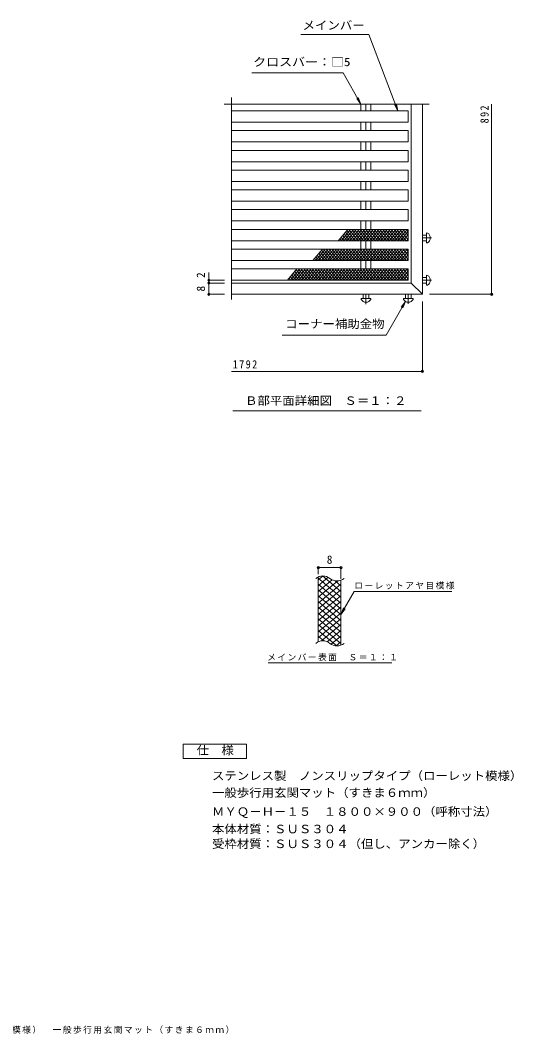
# Model space of a CAD drawing. Units: millimetres on the paper, enlarged 5 times, with parts at other scales. Extents: x -951 to 1099, y -967 to 875.
# Drawn here: x 225 to 1099, y -946 to 849 of the extents above; entities that cross this region are included whole.
import ezdxf
from ezdxf.enums import TextEntityAlignment as Align

# ---------------------------------------------------------------- set-up
doc = ezdxf.new("R2010")
doc.units = ezdxf.units.MM
doc.header["$LTSCALE"] = 5
doc.header["$PDMODE"] = 32
doc.header["$PDSIZE"] = 4
doc.linetypes.add('CHAIN1', pattern=[8, 5, -1, 1, -1])
for name, color, linetype, lineweight in [('D-1', 2, 'Continuous', 9), ('D-2', 3, 'Continuous', 9), ('D-4', 7, 'Continuous', 9), ('D-5', 7, 'Continuous', 9), ('F-0_F-0ﾚｲﾔ', 3, 'Continuous', 9), ('F-2_F-2ﾚｲﾔ', 3, 'Continuous', 9), ('F-4_F-4ﾚｲﾔ', 7, 'Continuous', 9), ('F-5_F-5ﾚｲﾔ', 7, 'Continuous', 9)]:
    doc.layers.add(name, color=color, linetype=linetype, lineweight=lineweight)
doc.styles.add('ＭＳ ゴシック', font='')
doc.styles.get('ＭＳ ゴシック').set_extended_font_data('MS Gothic')

msp = doc.modelspace()

# ---------------------------------------------------------------- linework, layer by layer
at = {"layer": 'D-1'}
for p, q in [((586.584, 701.014), (949.888, 701.014)), ((599.227, 712.54), (599.227, 354.951)), ((917.644, 701.014), (917.644, 383.903)), ((937.644, 701.014), (937.644, 363.903)), ((945.144, 468.903), (937.644, 468.903)), ((945.144, 472.653), (945.144, 455.153)), ((945.144, 472.653), (946.644, 472.521)), ((945.144, 458.903), (937.644, 458.903)), ((946.644, 455.284), (945.144, 455.153)), ((945.144, 397.653), (945.144, 380.153)), ((946.644, 397.521), (945.144, 397.653)), ((917.644, 383.903), (599.227, 383.903)), ((917.644, 383.903), (937.644, 363.903)), ((945.144, 393.903), (937.644, 393.903)), ((945.144, 383.903), (937.644, 383.903)), ((945.144, 380.153), (946.644, 380.284)), ((937.644, 363.903), (599.227, 363.903)), ((832.644, 356.403), (832.644, 363.903)), ((842.644, 356.403), (842.644, 363.903)), ((907.644, 356.403), (907.644, 363.903)), ((917.644, 356.403), (917.644, 363.903)), ((846.394, 356.403), (828.894, 356.403)), ((828.894, 356.403), (829.025, 354.903)), ((846.394, 356.403), (846.263, 354.903)), ((921.394, 356.403), (903.894, 356.403)), ((903.894, 356.403), (904.025, 354.903)), ((921.263, 354.903), (921.394, 356.403))]:
    msp.add_line(p, q, dxfattribs=at)
at = {"layer": 'D-1', "linetype": 'CHAIN1'}
for p, q in [((937.644, 463.903), (953.903, 463.903)), ((937.644, 388.903), (953.903, 388.903)), ((837.644, 346.547), (837.644, 363.903)), ((912.644, 346.76), (912.644, 363.903))]:
    msp.add_line(p, q, dxfattribs=at)
at = {"layer": 'D-1'}
for centre, start, end in [((941.715, 463.903), 299.76143, 60.23856), ((941.715, 388.903), 299.76143, 60.23856), ((837.644, 359.831), 209.76143, 330.23856), ((912.644, 359.831), 209.76143, 330.23856)]:
    msp.add_arc(centre, 9.928, start, end, dxfattribs=at)
at = {"layer": 'D-2'}
for p, q in [((828.805, 688.902), (828.805, 701.014)), ((837.644, 688.902), (837.644, 701.014)), ((846.483, 688.902), (846.483, 701.014)), ((912.644, 688.902), (599.227, 688.902)), ((828.805, 653.902), (828.805, 668.902)), ((837.644, 653.902), (837.644, 668.902)), ((846.483, 653.902), (846.483, 668.902)), ((912.644, 653.902), (599.227, 653.902)), ((828.805, 618.902), (828.805, 633.902)), ((837.644, 618.902), (837.644, 633.902)), ((846.483, 618.902), (846.483, 633.902)), ((912.644, 618.902), (599.227, 618.902)), ((828.805, 583.902), (828.805, 598.902)), ((837.644, 583.902), (837.644, 598.902)), ((846.483, 583.902), (846.483, 598.902)), ((912.644, 583.902), (599.227, 583.902)), ((828.805, 548.902), (828.805, 563.902)), ((837.644, 548.902), (837.644, 563.902)), ((846.483, 548.902), (846.483, 563.902)), ((912.644, 548.902), (599.227, 548.902)), ((828.805, 513.902), (828.805, 528.902)), ((837.644, 513.902), (837.644, 528.902)), ((846.483, 513.902), (846.483, 528.902)), ((912.644, 513.902), (599.227, 513.902)), ((828.805, 478.902), (828.805, 493.902)), ((837.644, 478.902), (837.644, 493.902)), ((846.483, 478.902), (846.483, 493.902)), ((912.644, 478.902), (599.227, 478.902)), ((805.437, 478.902), (788.655, 458.903)), ((810.437, 478.902), (793.655, 458.903)), ((804.144, 458.903), (796.399, 468.132)), ((815.437, 478.902), (798.655, 458.903)), ((809.144, 458.903), (798.899, 471.111)), ((814.144, 458.903), (801.399, 474.091)), ((820.437, 478.902), (803.655, 458.903)), ((819.144, 458.903), (803.899, 477.07)), ((824.144, 458.903), (807.362, 478.902)), ((825.437, 478.902), (808.655, 458.903)), ((829.144, 458.903), (812.362, 478.902)), ((830.437, 478.902), (813.655, 458.903)), ((834.144, 458.903), (817.362, 478.902)), ((835.437, 478.902), (818.655, 458.903)), ((839.144, 458.903), (822.362, 478.902)), ((840.437, 478.902), (823.655, 458.903)), ((844.144, 458.903), (827.362, 478.902)), ((845.437, 478.902), (828.655, 458.903)), ((849.144, 458.903), (832.362, 478.902)), ((850.437, 478.902), (833.655, 458.903)), ((854.144, 458.903), (837.362, 478.902)), ((855.437, 478.902), (838.655, 458.903)), ((859.144, 458.903), (842.362, 478.902)), ((860.437, 478.902), (843.655, 458.903)), ((864.144, 458.903), (847.362, 478.902)), ((865.437, 478.902), (848.655, 458.903)), ((869.144, 458.903), (852.362, 478.902)), ((870.437, 478.902), (853.655, 458.903)), ((874.144, 458.903), (857.362, 478.902)), ((875.437, 478.902), (858.655, 458.903)), ((879.144, 458.903), (862.362, 478.902)), ((880.437, 478.902), (863.655, 458.903)), ((884.144, 458.903), (867.362, 478.902)), ((885.437, 478.902), (868.655, 458.903)), ((889.144, 458.903), (872.362, 478.902)), ((890.437, 478.902), (873.655, 458.903)), ((894.144, 458.903), (877.362, 478.902)), ((895.437, 478.902), (878.655, 458.903)), ((899.144, 458.903), (882.362, 478.902)), ((900.437, 478.902), (883.655, 458.903)), ((904.144, 458.903), (887.362, 478.902)), ((905.437, 478.902), (888.655, 458.903)), ((909.144, 458.903), (892.362, 478.902)), ((910.437, 478.902), (893.655, 458.903)), ((912.644, 460.69), (897.362, 478.902)), ((912.644, 475.574), (898.655, 458.903)), ((912.644, 467.841), (903.362, 478.902)), ((912.644, 469.615), (903.655, 458.903)), ((912.644, 474.991), (909.362, 478.902)), ((794.144, 458.903), (791.399, 462.173)), ((799.144, 458.903), (793.899, 465.153)), ((828.805, 443.903), (828.805, 458.903)), ((837.644, 443.903), (837.644, 458.903)), ((846.483, 443.903), (846.483, 458.903)), ((912.644, 462.464), (909.655, 458.903)), ((912.644, 443.903), (599.227, 443.903)), ((760.437, 443.903), (743.655, 423.903)), ((765.437, 443.903), (748.655, 423.903)), ((759.144, 423.903), (751.399, 433.132)), ((770.437, 443.903), (753.655, 423.903)), ((764.144, 423.903), (753.899, 436.111)), ((769.144, 423.903), (756.399, 439.091)), ((775.437, 443.903), (758.655, 423.903)), ((774.144, 423.903), (758.899, 442.07)), ((779.144, 423.903), (762.362, 443.903)), ((780.437, 443.903), (763.655, 423.903)), ((784.144, 423.903), (767.362, 443.903)), ((785.437, 443.903), (768.655, 423.903)), ((789.144, 423.903), (772.362, 443.903)), ((790.437, 443.903), (773.655, 423.903)), ((794.144, 423.903), (777.362, 443.903)), ((795.437, 443.903), (778.655, 423.903)), ((799.144, 423.903), (782.362, 443.903)), ((800.437, 443.903), (783.655, 423.903)), ((804.144, 423.903), (787.362, 443.903)), ((805.437, 443.903), (788.655, 423.903)), ((809.144, 423.903), (792.362, 443.903)), ((810.437, 443.903), (793.655, 423.903)), ((814.144, 423.903), (797.362, 443.903)), ((815.437, 443.903), (798.655, 423.903)), ((819.144, 423.903), (802.362, 443.903)), ((820.437, 443.903), (803.655, 423.903)), ((824.144, 423.903), (807.362, 443.903)), ((825.437, 443.903), (808.655, 423.903)), ((829.144, 423.903), (812.362, 443.903)), ((830.437, 443.903), (813.655, 423.903)), ((834.144, 423.903), (817.362, 443.903)), ((835.437, 443.903), (818.655, 423.903)), ((839.144, 423.903), (822.362, 443.903)), ((840.437, 443.903), (823.655, 423.903)), ((844.144, 423.903), (827.362, 443.903)), ((845.437, 443.903), (828.655, 423.903)), ((849.144, 423.903), (832.362, 443.903)), ((850.437, 443.903), (833.655, 423.903)), ((854.144, 423.903), (837.362, 443.903)), ((855.437, 443.903), (838.655, 423.903)), ((859.144, 423.903), (842.362, 443.903)), ((860.437, 443.903), (843.655, 423.903)), ((864.144, 423.903), (847.362, 443.903)), ((865.437, 443.903), (848.655, 423.903)), ((869.144, 423.903), (852.362, 443.903)), ((870.437, 443.903), (853.655, 423.903)), ((874.144, 423.903), (857.362, 443.903)), ((875.437, 443.903), (858.655, 423.903)), ((879.144, 423.903), (862.362, 443.903)), ((880.437, 443.903), (863.655, 423.903)), ((884.144, 423.903), (867.362, 443.903)), ((885.437, 443.903), (868.655, 423.903)), ((889.144, 423.903), (872.362, 443.903)), ((890.437, 443.903), (873.655, 423.903)), ((894.144, 423.903), (877.362, 443.903)), ((895.437, 443.903), (878.655, 423.903)), ((899.144, 423.903), (882.362, 443.903)), ((900.437, 443.903), (883.655, 423.903)), ((904.144, 423.903), (887.362, 443.903)), ((905.437, 443.903), (888.655, 423.903)), ((909.144, 423.903), (892.362, 443.903)), ((910.437, 443.903), (893.655, 423.903)), ((912.644, 425.69), (897.362, 443.903)), ((912.644, 440.574), (898.655, 423.903)), ((912.644, 432.841), (903.362, 443.903)), ((912.644, 434.615), (903.655, 423.903)), ((912.644, 439.991), (909.362, 443.903)), ((744.144, 423.903), (743.9, 424.194)), ((749.144, 423.903), (746.399, 427.173)), ((754.144, 423.903), (748.899, 430.153)), ((828.805, 408.903), (828.805, 423.903)), ((837.644, 408.903), (837.644, 423.903)), ((846.483, 408.903), (846.483, 423.903)), ((912.644, 427.464), (909.655, 423.903)), ((912.644, 408.903), (599.227, 408.903)), ((715.437, 408.903), (698.655, 388.903)), ((720.437, 408.903), (703.655, 388.903)), ((709.144, 388.903), (703.899, 395.153)), ((714.144, 388.903), (706.399, 398.132)), ((725.437, 408.903), (708.655, 388.903)), ((719.144, 388.903), (708.899, 401.111)), ((724.144, 388.903), (711.399, 404.091)), ((730.437, 408.903), (713.655, 388.903)), ((729.144, 388.903), (713.899, 407.07)), ((734.144, 388.903), (717.362, 408.903)), ((735.437, 408.903), (718.655, 388.903)), ((739.144, 388.903), (722.362, 408.903)), ((740.437, 408.903), (723.655, 388.903)), ((744.144, 388.903), (727.362, 408.903)), ((745.437, 408.903), (728.655, 388.903)), ((749.144, 388.903), (732.361, 408.903)), ((750.437, 408.903), (733.655, 388.903)), ((754.144, 388.903), (737.362, 408.903)), ((755.437, 408.903), (738.655, 388.903)), ((759.144, 388.903), (742.362, 408.903)), ((760.437, 408.903), (743.655, 388.903)), ((764.144, 388.903), (747.362, 408.903)), ((765.437, 408.903), (748.655, 388.903)), ((769.144, 388.903), (752.362, 408.903)), ((770.437, 408.903), (753.655, 388.903)), ((774.144, 388.903), (757.362, 408.903)), ((775.437, 408.903), (758.655, 388.903)), ((779.144, 388.903), (762.362, 408.903)), ((780.437, 408.903), (763.655, 388.903)), ((784.144, 388.903), (767.362, 408.903)), ((785.437, 408.903), (768.655, 388.903)), ((789.144, 388.903), (772.362, 408.903)), ((790.437, 408.903), (773.655, 388.903)), ((794.144, 388.903), (777.362, 408.903)), ((795.437, 408.903), (778.655, 388.903)), ((799.144, 388.903), (782.362, 408.903)), ((800.437, 408.903), (783.655, 388.903)), ((804.144, 388.903), (787.362, 408.903)), ((805.437, 408.903), (788.655, 388.903)), ((809.144, 388.903), (792.362, 408.903)), ((810.437, 408.903), (793.655, 388.903)), ((814.144, 388.903), (797.362, 408.903)), ((815.437, 408.903), (798.655, 388.903)), ((819.144, 388.903), (802.362, 408.903)), ((820.437, 408.903), (803.655, 388.903)), ((824.144, 388.903), (807.361, 408.903)), ((825.437, 408.903), (808.655, 388.903)), ((829.144, 388.903), (812.362, 408.903)), ((830.437, 408.903), (813.655, 388.903)), ((834.144, 388.903), (817.362, 408.903)), ((835.437, 408.903), (818.655, 388.903)), ((839.144, 388.903), (822.362, 408.903)), ((840.437, 408.903), (823.655, 388.903)), ((844.144, 388.903), (827.362, 408.903)), ((845.437, 408.903), (828.655, 388.903)), ((849.144, 388.903), (832.362, 408.903)), ((850.437, 408.903), (833.655, 388.903)), ((854.144, 388.903), (837.362, 408.903)), ((855.437, 408.903), (838.655, 388.903)), ((859.144, 388.903), (842.362, 408.903)), ((860.437, 408.903), (843.655, 388.903)), ((864.144, 388.903), (847.362, 408.903)), ((865.437, 408.903), (848.655, 388.903)), ((869.144, 388.903), (852.362, 408.903)), ((870.437, 408.903), (853.655, 388.903)), ((874.144, 388.903), (857.362, 408.903)), ((875.437, 408.903), (858.655, 388.903)), ((879.144, 388.903), (862.362, 408.903)), ((880.437, 408.903), (863.655, 388.903)), ((884.144, 388.903), (867.362, 408.903)), ((885.437, 408.903), (868.655, 388.903)), ((889.144, 388.903), (872.362, 408.903)), ((890.437, 408.903), (873.655, 388.903)), ((894.144, 388.903), (877.362, 408.903)), ((895.437, 408.903), (878.655, 388.903)), ((899.144, 388.903), (882.361, 408.903)), ((900.437, 408.903), (883.655, 388.903)), ((904.144, 388.903), (887.362, 408.903)), ((905.437, 408.903), (888.655, 388.903)), ((909.144, 388.903), (892.362, 408.903)), ((910.437, 408.903), (893.655, 388.903)), ((912.644, 390.69), (897.362, 408.903)), ((912.644, 405.574), (898.655, 388.903)), ((912.644, 397.841), (903.361, 408.903)), ((912.644, 399.615), (903.655, 388.903)), ((912.644, 404.991), (909.362, 408.903)), ((912.644, 408.903), (912.644, 388.903)), ((912.644, 388.903), (599.227, 388.903)), ((699.144, 388.903), (698.899, 389.194)), ((704.144, 388.903), (701.399, 392.173)), ((912.644, 392.464), (909.655, 388.903))]:
    msp.add_line(p, q, dxfattribs=at)
for points in [[(912.644, 688.902), (912.644, 668.902), (599.227, 668.902)], [(912.644, 653.902), (912.644, 633.902), (599.227, 633.902)], [(912.644, 618.902), (912.644, 598.902), (599.227, 598.902)], [(912.644, 583.902), (912.644, 563.902), (599.227, 563.902)], [(912.644, 548.902), (912.644, 528.902), (599.227, 528.902)], [(912.644, 513.902), (912.644, 493.902), (599.227, 493.902)], [(912.644, 478.902), (912.644, 458.903), (599.227, 458.903)], [(912.644, 443.903), (912.644, 423.903), (599.227, 423.903)]]:
    msp.add_lwpolyline(points, dxfattribs=at)
at = {"layer": 'D-4'}
for p, q in [((721.952, 823.948), (842.898, 823.948)), ((635.57, 756.014), (797.051, 756.014)), ((828.805, 701.014), (797.051, 756.014)), ((828.805, 701.014), (821.196, 710.931)), ((828.805, 701.014), (824.022, 712.563)), ((894.326, 688.902), (891.441, 701.065)), ((1060.144, 363.903), (1060.144, 701.014)), ((559.227, 363.903), (559.227, 402.51)), ((586.727, 388.902), (557.727, 388.902)), ((586.727, 383.903), (557.727, 383.903)), ((586.727, 363.903), (557.727, 363.903)), ((950.144, 363.903), (1061.644, 363.903)), ((907.68, 351.233), (873.137, 291.403)), ((907.68, 351.233), (900.07, 341.316)), ((907.68, 351.233), (902.896, 339.684)), ((937.644, 351.403), (937.644, 225.878)), ((689.098, 291.403), (873.137, 291.403)), ((599.227, 227.378), (937.644, 227.378))]:
    msp.add_line(p, q, dxfattribs=at)
msp.add_lwpolyline([(842.898, 823.948), (894.326, 688.902), (888.391, 699.903)], dxfattribs=at)
for p in [(559.227, 388.902), (559.227, 383.903), (559.227, 363.903), (1060.144, 363.903), (937.644, 227.378)]:
    msp.add_point(p, dxfattribs=at)
at = {"layer": 'D-5'}
msp.add_line((935.226, 157.369), (601.644, 157.369), dxfattribs=at)
at = {"layer": 'F-0_F-0ﾚｲﾔ'}
for p, q in [((753.196, -251.704), (753.196, -136.704)), ((793.196, -257.703), (793.196, -142.703))]:
    msp.add_line(p, q, dxfattribs=at)
for centre, start, end in [((761.213, -154.87), 50.82628, 129.17371), ((786.298, -124.083), 230.82628, 309.17371), ((761.213, -269.87), 50.82628, 129.17371), ((786.298, -239.083), 230.82628, 309.17371)]:
    msp.add_arc(centre, 19.856, start, end, dxfattribs=at)
at = {"layer": 'F-2_F-2ﾚｲﾔ'}
for p, q in [((753.196, -142.052), (761.58, -135.017)), ((753.196, -152.305), (770.837, -137.502)), ((753.196, -139.249), (793.196, -172.813)), ((753.196, -162.559), (777.712, -141.988)), ((760.389, -135.031), (793.196, -162.559)), ((753.196, -172.813), (787.662, -143.893)), ((753.196, -183.067), (793.196, -149.502)), ((753.196, -149.503), (793.196, -183.066)), ((753.196, -159.757), (793.196, -193.32)), ((753.196, -193.32), (793.196, -159.757)), ((782.872, -143.642), (793.196, -152.305)), ((753.196, -170.01), (793.196, -203.574)), ((753.196, -203.574), (793.196, -170.01)), ((753.196, -180.264), (793.196, -213.828)), ((753.196, -213.828), (793.196, -180.264)), ((753.196, -190.518), (793.196, -224.082)), ((753.196, -224.082), (793.196, -190.518)), ((753.196, -200.772), (793.196, -234.336)), ((753.196, -234.336), (793.196, -200.772)), ((753.196, -211.026), (793.196, -244.59)), ((753.196, -244.59), (793.196, -211.026)), ((753.196, -221.28), (793.196, -254.844)), ((753.196, -231.533), (785.851, -258.935)), ((758.773, -250.164), (793.196, -221.28)), ((769.183, -251.683), (793.196, -231.534)), ((753.196, -241.788), (763.107, -250.104)), ((776.108, -256.126), (793.196, -241.788)), ((785.024, -258.899), (793.196, -252.042))]:
    msp.add_line(p, q, dxfattribs=at)
at = {"layer": 'F-4_F-4ﾚｲﾔ'}
for p, q in [((753.196, -131.61), (753.196, -118.793)), ((753.196, -120.293), (793.196, -120.293)), ((793.196, -139.995), (793.196, -118.793))]:
    msp.add_line(p, q, dxfattribs=at)
at = {"layer": 'F-4_F-4ﾚｲﾔ', "color": 2}
for p, q in [((513.761, -433.204), (626.261, -433.204)), ((513.761, -458.204), (513.761, -433.204))]:
    msp.add_line(p, q, dxfattribs=at)
msp.add_lwpolyline([(626.261, -433.204), (626.261, -458.204), (513.761, -458.204)], dxfattribs=at)
at = {"layer": 'F-4_F-4ﾚｲﾔ'}
for p in [(753.196, -120.293), (793.196, -120.293)]:
    msp.add_point(p, dxfattribs=at)
at = {"layer": 'F-5_F-5ﾚｲﾔ'}
for p, q in [((793.196, -203.285), (816.537, -162.858)), ((816.537, -162.858), (989.738, -162.858)), ((793.196, -203.285), (797.98, -191.737)), ((793.196, -203.285), (800.805, -193.369)), ((664.382, -289.247), (883.4, -289.247))]:
    msp.add_line(p, q, dxfattribs=at)

# ---------------------------------------------------------------- texts
at = {"layer": 'D-2', "color": 2, "insert": (1055.144, 666.734), "char_height": 14.66, "attachment_point": 7, "rotation": 90, "style": 'ＭＳ ゴシック'}
msp.add_mtext('\\T1.27;\\W0.9;892', dxfattribs=at)
at = {"layer": 'D-2', "color": 2, "insert": (601.561, 232.378), "char_height": 14.66, "attachment_point": 7, "style": 'ＭＳ ゴシック'}
msp.add_mtext('\\T1.28;\\W0.9;1792', dxfattribs=at)
at = {"layer": 'D-4', "color": 2, "style": 'ＭＳ ゴシック'}
for s, width, p in [('メインバー', 1.1, (725.344, 828.636)), ('クロスバー：□5', 1.15, (637.719, 763.747)), ('コーナー補助金物', 1.1, (694.607, 299.623)), ('Ｂ部平面詳細図\u3000Ｓ＝１：２', 1.1, (623.435, 163.619))]:
    msp.add_text(s, height=14.66, dxfattribs=dict(at, width=width)).set_placement(p, align=Align.BOTTOM_LEFT)
for s, p in [('2', (556.727, 392.899)), ('8', (556.727, 368.903))]:
    msp.add_text(s, height=14.66, rotation=90, dxfattribs=at).set_placement(p, align=Align.BOTTOM_LEFT)
at = {"layer": 'F-0_F-0ﾚｲﾔ', "color": 2, "style": 'ＭＳ ゴシック', "width": 1.1}
for s, p in [('ステンレス製\u3000ノンスリップタイプ（ローレット模様）', (564.806, -500.959)), ('一般歩行用玄関マット（すきま６ｍｍ）', (564.806, -530.897)), ('ＭＹＱ－Ｈ－１５\u3000１８００×９００（呼称寸法）', (564.806, -564.449)), ('本体材質：ＳＵＳ３０４', (564.806, -595.298)), ('受枠材質：ＳＵＳ３０４（但し、アンカー除く）', (564.806, -621.548))]:
    msp.add_text(s, height=14.66, dxfattribs=at).set_placement(p, align=Align.BOTTOM_LEFT)
at = {"layer": 'F-4_F-4ﾚｲﾔ', "color": 2, "style": 'ＭＳ ゴシック'}
msp.add_text('8', height=14.66, dxfattribs=at).set_placement((768.196, -117.793), align=Align.BOTTOM_LEFT)
at = {"layer": 'F-5_F-5ﾚｲﾔ', "color": 2, "style": 'ＭＳ ゴシック', "width": 1.1}
msp.add_text('仕\u3000様', height=14.66, dxfattribs=at).set_placement((537.511, -455.704), align=Align.BOTTOM_LEFT)
at = {"layer": 'F-5_F-5ﾚｲﾔ', "char_height": 11, "attachment_point": 7, "style": 'ＭＳ ゴシック'}
for s, insert in [('\\T1.17;ローレットアヤ目模様', (816.989, -158.904)), ('\\T1.17;メインバー表面\u3000Ｓ＝１：１', (662.602, -285.896)), ('\\T1.17;ステンレス製\u3000ノンスリップタイプ（ローレット模様）\u3000一般歩行用玄関マット（すきま６ｍｍ）', (-185.816, -946.092))]:
    msp.add_mtext(s, dxfattribs=dict(at, insert=insert))

doc.saveas('drawing.dxf')
